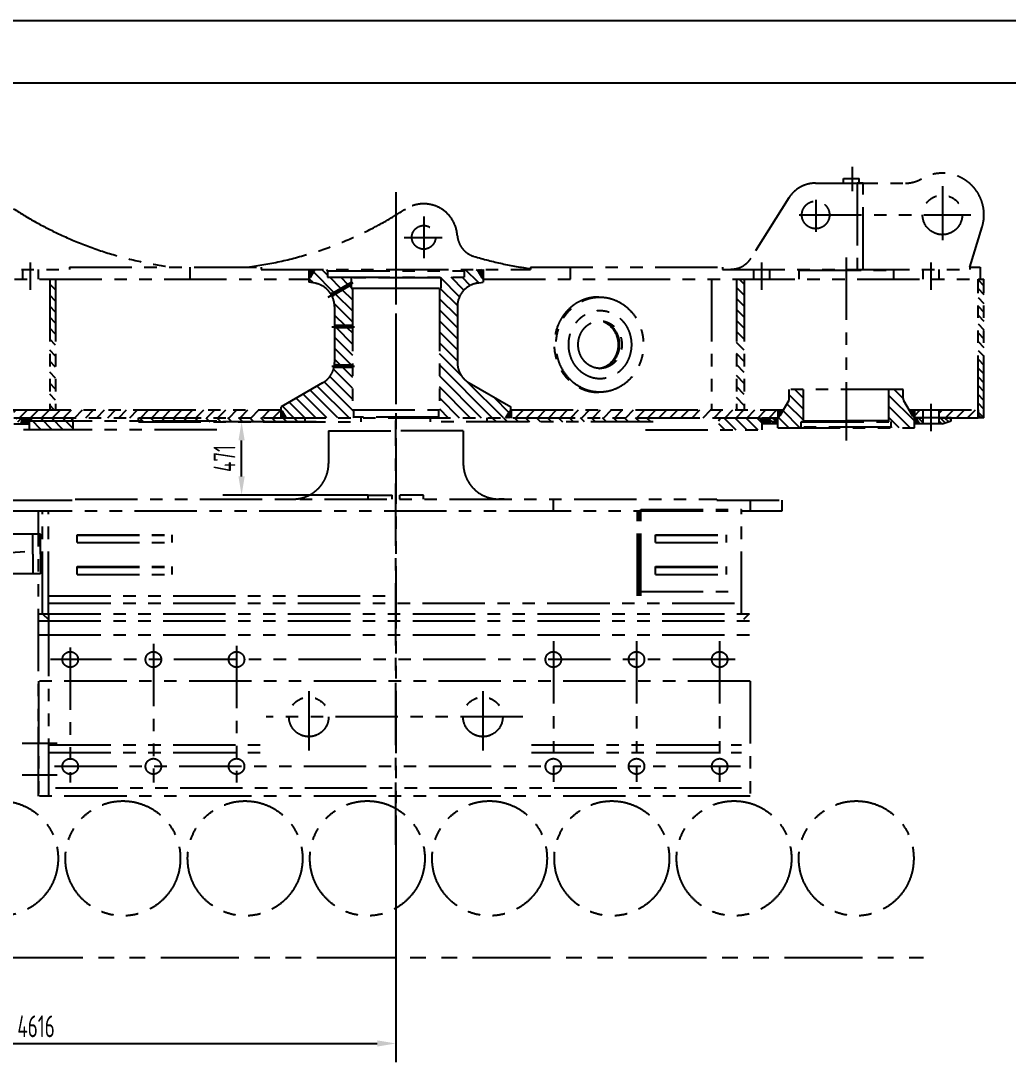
# Model space of a CAD drawing. Header units: millimetres. Extents: x 0 to 23760, y 0 to 16800.
# Drawn here: x 11467 to 17800, y 10119 to 16800 of the extents above; entities that cross this region are included whole.
import ezdxf

# ---------------------------------------------------------------- set-up
doc = ezdxf.new("R2010")
doc.units = ezdxf.units.MM
doc.header["$LTSCALE"] = 400
doc.linetypes.add('G', pattern=[2, 1.25, -0.25, 0.25, -0.25])
doc.linetypes.add('K', pattern=[2.5, 1.25, -0.25, 0.25, -0.25, 0.25, -0.25])
for name, color, linetype in [('01', 7, 'Continuous'), ('02', 1, 'Continuous'), ('05', 4, 'G'), ('07', 6, 'K'), ('08', 1, 'Continuous')]:
    doc.layers.add(name, color=color, linetype=linetype)
doc.styles.get("Standard").update_dxf_attribs({"font": 'isocp', "width": 0.707, "bigfont": 'intecad.shx'})
doc.dimstyles.new('INTE', dxfattribs={"dimscale": 40, "dimtxt": 3.5, "dimasz": 3, "dimexe": 3, "dimexo": 0, "dimgap": 1, "dimtad": 1, "dimdec": 0, "dimdsep": 46, "dimtxsty": 'Standard', "dimcen": 0, "dimclrd": 1, "dimclre": 1, "dimclrt": 3, "dimadec": 0, "dimazin": 0, "dimtfac": 1, "dimtdec": 0, "dimtmove": 0, "dimatfit": 0, "dimfxl": 3, "dimarcsym": 0})
pattern_1 = [(315, (9191.795, 7390.59), (35.35534, 35.35534), [])]
pattern_2 = [(315, (9207.75, 10696.265), (35.35534, 35.35534), [])]
pattern_3 = [(315, (9207.749, 6539.7027), (3.535534, 3.535534), []), (45, (9207.749, 6539.7027), (-3.535534, 3.535534), [])]

# ---------------------------------------------------------------- blocks, each defined once
blk = doc.blocks.new('*D94')
at = {"layer": '08', "color": 1, "lineweight": -2, "ltscale": 0.8}
for p, q in [((15956.4, 13149.2), (15358.9, 13149.2)), ((15478.9, 12798.4), (15478.9, 13029.2)), ((16291.9, 12678.4), (15358.9, 12678.4))]:
    blk.add_line(p, q, dxfattribs=at)
at = {"layer": '08', "color": 1, "ltscale": 0.8}
for points in [[(15458.9, 13029.2), (15498.9, 13029.2), (15478.9, 13149.2)], [(15458.9, 12798.4), (15498.9, 12798.4), (15478.9, 12678.4)]]:
    blk.add_solid(points, dxfattribs=at)
at = {"layer": 'Defpoints', "color": 0, "ltscale": 0.8}
for p in [(15478.9, 13149.2), (15956.4, 13149.2), (16291.9, 12678.4)]:
    blk.add_point(p, dxfattribs=at)
at = {"layer": '08', "color": 3, "ltscale": 0.8, "insert": (15368.9, 12913.8), "char_height": 140, "attachment_point": 5, "rotation": 90}
blk.add_mtext('471', dxfattribs=at)
blk = doc.blocks.new('*U25', base_point=(5329, 16091.6))
at = {"layer": '01', "ltscale": 0.5}
for p, q in [((5329, 16181.6), (5509, 16181.6)), ((6836.2, 16144), (6876.2, 16144)), ((6836.2, 16091.6), (6836.2, 16144)), ((6876.2, 16123.6), (6836.2, 16123.6)), ((6876.2, 16144), (6876.2, 16091.6)), ((7106.2, 16117.2), (7446.2, 16117.2)), ((7676.2, 16144), (7716.2, 16144)), ((7676.2, 16091.6), (7676.2, 16144)), ((7716.2, 16123.6), (7676.2, 16123.6)), ((7716.2, 16144), (7716.2, 16091.6)), ((8973.9, 16123.6), (8993.2, 16142.9)), ((9033.2, 16106.6), (9043.2, 16116.6)), ((6836.2, 16091.6), (6836.2, 16039.2)), ((6876.2, 16059.6), (6836.2, 16059.6)), ((6836.2, 16039.2), (6876.2, 16039.2)), ((6876.2, 16039.2), (6876.2, 16091.6)), ((7106.2, 16066), (7446.2, 16066)), ((7676.2, 16091.6), (7676.2, 16039.2)), ((7716.2, 16059.6), (7676.2, 16059.6)), ((7676.2, 16039.2), (7716.2, 16039.2)), ((7716.2, 16039.2), (7716.2, 16091.6)), ((8973.9, 16059.6), (8993.2, 16040.3)), ((9033.2, 16076.6), (9043.2, 16066.6)), ((5329, 16001.6), (5509, 16001.6))]:
    blk.add_line(p, q, dxfattribs=at)
at = {"layer": '01', "color": 7, "linetype": 'Continuous', "ltscale": 0.5}
for p, q in [((5509, 16181.6), (5509, 16001.6)), ((5509, 16181.6), (5559, 16181.6)), ((5559, 16181.6), (5559, 16001.6)), ((8993.2, 16181.6), (8993.2, 16123.6)), ((9043.2, 16181.6), (8993.2, 16181.6)), ((9223.2, 16181.6), (9043.2, 16181.6)), ((9043.2, 16181.6), (9043.2, 16001.6)), ((5559, 16123.6), (7106.2, 16123.6)), ((6686.2, 16123.6), (6686.2, 16059.6)), ((6876.2, 16155.6), (6876.2, 16027.6)), ((6876.2, 16155.6), (7676.2, 16155.6)), ((7106.2, 16123.6), (7106.2, 16059.6)), ((7236.2, 16123.6), (7236.2, 16059.6)), ((7316.2, 16123.6), (7316.2, 16059.6)), ((7446.2, 16123.6), (7446.2, 16059.6)), ((7446.2, 16123.6), (9013.2, 16123.6)), ((7676.2, 16155.6), (7676.2, 16027.6)), ((7866.2, 16123.6), (7866.2, 16059.6)), ((9013.2, 16123.6), (9013.2, 16059.6)), ((9013.2, 16116.6), (9043.2, 16116.6)), ((9033.2, 16116.6), (9033.2, 16066.6)), ((5559, 16059.6), (7106.2, 16059.6)), ((7446.2, 16059.6), (9013.2, 16059.6)), ((8993.2, 16059.6), (8993.2, 16001.6)), ((9013.2, 16066.6), (9043.2, 16066.6)), ((5509, 16001.6), (5559, 16001.6)), ((6876.2, 16027.6), (7676.2, 16027.6)), ((9043.2, 16001.6), (8993.2, 16001.6)), ((9223.2, 16001.6), (9043.2, 16001.6))]:
    blk.add_line(p, q, dxfattribs=at)
at = {"layer": '01', "ltscale": 0.5}
blk.add_arc((5329, 16091.6), 90, 90, 270, dxfattribs=at)
at = {"layer": '01', "color": 7, "linetype": 'Continuous', "ltscale": 0.5}
blk.add_arc((9223.2, 16091.6), 90, 270, 90, dxfattribs=at)
at = {"layer": '02', "ltscale": 0.5}
for p, q in [((6836.2, 16117.2), (6686.2, 16117.2)), ((7106.2, 16117.2), (6876.2, 16117.2)), ((7676.2, 16117.2), (7446.2, 16117.2)), ((7866.2, 16117.2), (7716.2, 16117.2)), ((6836.2, 16066), (6686.2, 16066)), ((7106.2, 16066), (6876.2, 16066)), ((7676.2, 16066), (7446.2, 16066)), ((7866.2, 16066), (7716.2, 16066))]:
    blk.add_line(p, q, dxfattribs=at)
at = {"layer": '02', "color": 1, "linetype": 'Continuous', "ltscale": 0.5}
for p, q in [((7106.2, 16123.6), (7236.2, 16123.6)), ((7316.2, 16123.6), (7446.2, 16123.6)), ((7106.2, 16059.6), (7236.2, 16059.6)), ((7316.2, 16059.6), (7446.2, 16059.6))]:
    blk.add_line(p, q, dxfattribs=at)
at = {"layer": '05', "color": 4, "linetype": 'G', "ltscale": 0.5}
for p, q in [((5329, 16286.9), (5329, 15906.7)), ((9223.2, 15954.6), (9223.2, 16216.3)), ((5161, 16091.6), (5573.1, 16091.6)), ((5559, 16091.6), (8993.2, 16091.6)), ((9423.5, 16091.6), (9043.4, 16091.6))]:
    blk.add_line(p, q, dxfattribs=at)
blk = doc.blocks.new('*D80')
at = {"layer": '08', "color": 1, "lineweight": -2}
for p, q in [((9256.4, 11540.2), (9256.4, 10119.4)), ((13872.8, 11304.3), (13872.8, 10119.4)), ((9376.4, 10239.4), (13752.8, 10239.4))]:
    blk.add_line(p, q, dxfattribs=at)
at = {"layer": '08', "color": 1}
for points in [[(9376.4, 10259.4), (9376.4, 10219.4), (9256.4, 10239.4)], [(13752.8, 10259.4), (13752.8, 10219.4), (13872.8, 10239.4)]]:
    blk.add_solid(points, dxfattribs=at)
at = {"layer": 'Defpoints', "color": 0}
for p in [(9256.4, 11540.2), (13872.8, 11304.3), (13872.8, 10239.4)]:
    blk.add_point(p, dxfattribs=at)
at = {"layer": '08', "color": 3, "insert": (11564.6, 10349.4), "char_height": 140, "attachment_point": 5}
blk.add_mtext('4616', dxfattribs=at)
blk = doc.blocks.new('*U100')
at = {"layer": '01'}
blk.add_lwpolyline([(584, 410), (25, 410)], dxfattribs=at)
at = {"layer": '02'}
blk.add_lwpolyline([(594, 420), (0, 420)], dxfattribs=at)
blk = doc.blocks.new('REWREWREW')
at = {"layer": '07', "linetype": 'K', "ltscale": 0.8}
h = blk.add_hatch(dxfattribs=at)
h.set_pattern_fill('_USER', color=6, scale=50, angle=315, style=0, pattern_type=0)
h.set_pattern_definition(pattern_1)
h.paths.add_polyline_path([(16181.7, 14042.8), (16181.7, 14073.3), (16178.7, 14076.3), (16030.8, 14076.3), (16030.8, 14117.6), (16025.3, 14127.1), (15948.9, 14127.1), (15918.9, 14075.1, -0.267949), (15910.2, 14070.1), (15910.2, 14045.1), (15949.3, 14038.2, -0.209626), (16050.9, 13970.5), (16063.1, 13975.7), (16063.7, 13974.6)])
h.paths.add_polyline_path([(16189.9, 14003.3), (16186.9, 14006.3), (16181.7, 14006.3), (16181.7, 14026.6), (16070.7, 13962.5), (16071.3, 13961.4), (16060.4, 13953.3, -0.110633), (16074.9, 13888.5), (16074.9, 13769.1), (16087.9, 13767.6), (16087.9, 13766.4), (16189.9, 13766.4)])
h.paths.add_polyline_path([(16189.9, 13752.4), (16087.9, 13752.4), (16087.9, 13751.1), (16074.9, 13749.6), (16074.9, 13530.1, -0.024481), (16074.2, 13515.2), (16087.9, 13513.6), (16087.9, 13512.4), (16189.9, 13512.4)])
h.paths.add_polyline_path([(16087.9, 13498.4), (16087.9, 13497.1), (16070.9, 13495.2, -0.206706), (15998.9, 13398.5), (15732.4, 13244.6), (15732.4, 13219.6, -0.267949), (15741.1, 13214.6), (15763.9, 13175.1), (16192.4, 13175.1), (16195.9, 13178.6), (16195.9, 13225.4), (16192.9, 13225.4), (16191.1, 13225.4, -0.414214), (16189.9, 13226.6), (16189.9, 13498.4)])
h.paths.add_polyline_path([(16747.9, 13226.6, -0.414214), (16746.7, 13225.4), (16741.9, 13225.4), (16741.9, 13178.6), (16745.4, 13175.1), (17174, 13175.1), (17196.8, 13214.6, -0.267949), (17205.4, 13219.6), (17205.4, 13244.6), (16938.9, 13398.5, -0.267949), (16862.9, 13530.1), (16862.9, 13888.5, -0.36397), (16988.5, 14038.2), (17027.7, 14045.1), (17027.7, 14070.1, -0.267949), (17019, 14075.1), (16989, 14127.1), (16912.6, 14127.1), (16907.1, 14117.6), (16907.1, 14076.3), (16759.2, 14076.3), (16756.2, 14073.3), (16756.2, 14006.3), (16750.9, 14006.3), (16747.9, 14003.3), (16747.9, 13784.4)])
h = blk.add_hatch(dxfattribs=at)
h.set_pattern_fill('_USER', color=6, scale=5, angle=45, style=0, double=1, pattern_type=0)
h.set_pattern_definition([(45, (8932.798, -145.75), (-3.5355339, 3.5355339), []), (135, (8932.798, -145.75), (-3.5355339, -3.5355339), [])])
h.paths.add_polyline_path([(15910.2, 14126.6), (15910.2, 14070.1, 0.267949), (15918.9, 14075.1), (15948.6, 14126.6)])
h.paths.add_polyline_path([(17019, 14075.1, 0.267949), (17027.7, 14070.1), (17027.7, 14126.6), (16989.3, 14126.6)])
h = blk.add_hatch(dxfattribs=at)
h.set_pattern_fill('_USER', color=6, scale=50, angle=315, style=0, pattern_type=0)
h.set_pattern_definition(pattern_2)
h.paths.add_polyline_path([(14285.9, 14064.1), (14247.9, 14064.1), (14247.9, 13225.1), (14285.9, 13225.1)])
h = blk.add_hatch(dxfattribs=at)
h.set_pattern_fill('_USER', color=6, scale=50, angle=315, style=0, pattern_type=0)
h.set_pattern_definition(pattern_2)
h.paths.add_polyline_path([(18653.4, 13225.1), (18703.4, 13225.1), (18703.4, 14064.1), (18653.4, 14064.1)])
h = blk.add_hatch(dxfattribs=at)
h.set_pattern_fill('_USER', color=6, scale=40, angle=315, style=0, pattern_type=0)
h.set_pattern_definition([(315, (9207.75, 10696.265), (28.28427, 28.28427), [])])
h.paths.add_polyline_path([(20202.9, 13194.1), (20221.9, 13175.1), (20240.9, 13175.1), (20240.9, 14064.1), (20202.9, 14064.1)])
h = blk.add_hatch(dxfattribs=at)
h.set_pattern_fill('_USER', color=6, scale=50, angle=315, style=0, pattern_type=0)
h.set_pattern_definition(pattern_1)
h.paths.add_polyline_path([(19082.9, 13356.1), (18991.8, 13356.1), (18991.8, 13298.3, -0.131652), (18988.5, 13285.8), (18932.1, 13188.1, -0.267949), (18920.8, 13181.6), (18918.9, 13181.6), (18918.9, 13175.1), (18919.2, 13175.1), (18919.2, 13111.1), (19066.2, 13111.1), (19069.2, 13114.1), (19069.2, 13149.1), (19081.3, 13149.1), (19082.9, 13155.1)])
h.paths.add_polyline_path([(19630.9, 13155.1), (19632.5, 13149.1), (19644.6, 13149.1), (19644.6, 13114.1), (19647.6, 13111.1), (19794.7, 13111.1), (19794.7, 13175.1), (19794.9, 13175.1), (19794.9, 13181.6), (19793.1, 13181.6, -0.267949), (19781.8, 13188.1), (19725.4, 13285.8, -0.131652), (19722.1, 13298.3), (19722.1, 13356.1), (19630.9, 13356.1)])
h = blk.add_hatch(dxfattribs=at)
h.set_pattern_fill('_USER', color=6, scale=50, angle=45, style=0, pattern_type=0)
h.set_pattern_definition([(45, (9191.795, 7390.59), (-35.35534, 35.35534), [])])
h.paths.add_polyline_path([(11337.9, 13225.1), (11337.9, 13207.1), (11337.9, 13175.1), (11692.9, 13175.1), (11692.9, 13225.1)])
h.paths.add_polyline_path([(12302.9, 13225.1), (12302.9, 13175.1), (12859.1, 13175.1, -0.017058), (12837.6, 13225.1)])
h.paths.add_polyline_path([(12837.6, 13225.1, 0.017058), (12859.1, 13175.1), (12987.3, 13175.1), (12987.3, 13225.1)])
h.paths.add_polyline_path([(13088.9, 13225.1), (13088.9, 13175.1), (13142.9, 13175.1), (13142.9, 13225.1)])
h.paths.add_polyline_path([(14018.9, 13225.1), (14018.9, 13175.1), (14302.7, 13175.1, 0.017058), (14324.3, 13225.1)])
h.paths.add_polyline_path([(14324.3, 13225.1, -0.017058), (14302.7, 13175.1), (15639.9, 13175.1, -0.014877), (15618, 13225.1)])
h.paths.add_polyline_path([(15730.7, 13175.1), (15730.7, 13225.1), (15618, 13225.1, 0.014877), (15639.9, 13175.1)])
h.paths.add_polyline_path([(17207.2, 13225.1), (17207.2, 13175.1), (17298, 13175.1, 0.014877), (17319.9, 13225.1)])
h.paths.add_polyline_path([(17319.9, 13225.1, -0.014877), (17298, 13175.1), (18918.9, 13175.1), (18918.9, 13225.1)])
h.paths.add_polyline_path([(19794.9, 13175.1), (19848.9, 13175.1), (19848.9, 13225.1), (19794.9, 13225.1)])
h.paths.add_polyline_path([(20202.9, 13175.1), (20202.9, 13225.1), (19950.5, 13225.1), (19950.5, 13175.1)])
h = blk.add_hatch(dxfattribs=at)
h.set_pattern_fill('_USER', color=6, scale=20, angle=45, style=0, pattern_type=0)
h.set_pattern_definition([(45, (9191.795, 7390.589), (-14.142136, 14.142136), [])])
h.paths.add_polyline_path([(12907.9, 13175.1), (12907.9, 13156.1), (12964.9, 13137.1), (12987.3, 13137.1), (12987.3, 13175.1)])
h.paths.add_polyline_path([(13088.9, 13175.1), (13088.9, 13137.1), (13111.5, 13137.1), (13133.4, 13175.1)])
h.paths.add_polyline_path([(14074.9, 13175.1), (14028.4, 13175.1), (14050.4, 13137.1), (14064.8, 13137.1)])
h = blk.add_hatch(dxfattribs=at)
h.set_pattern_fill('_USER', color=6, scale=5, angle=315, style=0, double=1, pattern_type=0)
h.set_pattern_definition(pattern_3)
h.paths.add_polyline_path([(14119.4, 13137.1), (14119.4, 13153.1), (14132.4, 13175.1), (14074.9, 13175.1), (14064.8, 13137.1)])
h = blk.add_hatch(dxfattribs=at)
h.set_pattern_fill('_USER', color=6, scale=50, angle=315, style=0, pattern_type=0)
h.set_pattern_definition(pattern_1)
h.paths.add_polyline_path([(14132.4, 13175.1), (14119.4, 13153.1), (14119.4, 13098.4), (14261.2, 13098.4, 0.027332), (14302.7, 13175.1)])
h.paths.add_polyline_path([(14398.9, 13098.4), (14398.9, 13153.1), (14385.9, 13175.1), (14302.7, 13175.1, -0.027332), (14261.2, 13098.4)])
h.paths.add_polyline_path([(18818.4, 13098.4), (18818.4, 13153.1), (18805.4, 13175.1), (18551.9, 13175.1), (18538.9, 13153.1), (18538.9, 13098.4)])
h = blk.add_hatch(dxfattribs=at)
h.set_pattern_fill('_USER', color=6, scale=50, angle=315, style=0, pattern_type=0)
h.set_pattern_definition(pattern_1)
h.paths.add_polyline_path([(15639.9, 13175.1, 0.00787), (15652.6, 13149.2), (15884.9, 13149.2), (15884.9, 13175.1)])
h.paths.add_polyline_path([(15652.6, 13149.2, -0.00787), (15639.9, 13175.1), (14817.9, 13175.1), (14817.9, 13149.2)])
h.paths.add_polyline_path([(17285.2, 13149.2, 0.00787), (17298, 13175.1), (17052.9, 13175.1), (17052.9, 13149.2)])
h.paths.add_polyline_path([(18119.9, 13149.2), (18119.9, 13175.1), (17298, 13175.1, -0.00787), (17285.2, 13149.2)])
h = blk.add_hatch(dxfattribs=at)
h.set_pattern_fill('_USER', color=6, scale=5, angle=315, style=0, double=1, pattern_type=0)
h.set_pattern_definition(pattern_3)
h.paths.add_polyline_path([(15741.1, 13214.6, 0.267949), (15732.4, 13219.6), (15732.4, 13225.1), (15730.7, 13225.1), (15730.7, 13175.1), (15763.9, 13175.1)])
h.paths.add_polyline_path([(17174, 13175.1), (17207.2, 13175.1), (17207.2, 13225.1), (17205.4, 13225.1), (17205.4, 13219.6, 0.267949), (17196.8, 13214.6)])
h = blk.add_hatch(dxfattribs=at)
h.set_pattern_fill('_USER', color=6, scale=5, angle=315, style=0, double=1, pattern_type=0)
h.set_pattern_definition([(225, (23730.1343, 6539.7027), (-3.535534, 3.535534), []), (135, (23730.1343, 6539.7027), (3.535534, 3.535534), [])])
h.paths.add_polyline_path([(18818.4, 13137.1), (18818.4, 13153.1), (18805.4, 13175.1), (18862.9, 13175.1), (18873.1, 13137.1)])
h = blk.add_hatch(dxfattribs=at)
h.set_pattern_fill('_USER', color=6, scale=20, angle=45, style=0, pattern_type=0)
h.set_pattern_definition([(135, (23746.088, 7390.589), (14.142136, 14.142136), [])])
h.paths.add_polyline_path([(20029.9, 13175.1), (20029.9, 13156.1), (19972.9, 13137.1), (19950.5, 13137.1), (19950.5, 13175.1)])
h.paths.add_polyline_path([(19848.9, 13175.1), (19848.9, 13137.1), (19826.4, 13137.1), (19804.4, 13175.1)])
h.paths.add_polyline_path([(18862.9, 13175.1), (18909.4, 13175.1), (18887.5, 13137.1), (18873.1, 13137.1)])
h = blk.add_hatch(dxfattribs=at)
h.set_pattern_fill('_USER', color=6, scale=5, angle=315, style=0, double=1, pattern_type=0)
h.set_pattern_definition([(225, (23730.1343, 10696.2655), (-3.535534, 3.535534), []), (135, (23730.1343, 10696.2655), (3.535534, 3.535534), [])])
h.paths.add_polyline_path([(19826.4, 13137.1), (19794.7, 13137.1), (19794.7, 13175.1), (19804.4, 13175.1)])
h.paths.add_polyline_path([(18909.4, 13175.1), (18919.2, 13175.1), (18919.2, 13137.1), (18887.5, 13137.1)])
h = blk.add_hatch(dxfattribs=at)
h.set_pattern_fill('_USER', color=6, scale=5, angle=45, style=0, double=1, pattern_type=0)
h.set_pattern_definition([(135, (23730.1343, 10696.2655), (3.535534, 3.535534), []), (45, (23730.1343, 10696.2655), (3.535534, -3.535534), [])])
h.paths.add_polyline_path([(18918.9, 13225.1), (18953.4, 13225.1), (18932.1, 13188.1, -0.267949), (18920.8, 13181.6), (18918.9, 13181.6)])
h.paths.add_polyline_path([(19794.9, 13181.6), (19793.1, 13181.6, -0.267949), (19781.8, 13188.1), (19760.5, 13225.1), (19794.9, 13225.1)])
h = blk.add_hatch(dxfattribs=at)
h.set_pattern_fill('_USER', color=6, scale=5, angle=315, style=0, double=1, pattern_type=0)
h.set_pattern_definition([(315, (9191.7947, 7390.5886), (3.535534, 3.535534), []), (45, (9191.7947, 7390.5886), (-3.535534, 3.535534), [])])
h.paths.add_polyline_path([(20221.9, 13175.1), (20202.9, 13194.1), (20202.9, 13175.1)])
at = {"layer": '05', "color": 4, "linetype": 'G', "ltscale": 0.8}
for p, q in [((16468.9, 14324.9), (16468.9, 12810.6)), ((16468.9, 10434.3), (16468.9, 13156.9)), ((14072.1, 11087.6), (14296.6, 11087.6)), ((14072.1, 10884.6), (14296.6, 10884.6))]:
    blk.add_line(p, q, dxfattribs=at)
at = {"layer": '07', "color": 6, "linetype": 'K', "ltscale": 0.8}
for p, q in [((19396.3, 14784.1), (19396.3, 14628.3)), ((19338.9, 14680.1), (19338.9, 14710.8)), ((19338.9, 14710.8), (19440.9, 14710.8)), ((19440.9, 14680.1), (19440.9, 14710.8)), ((19160.9, 14680.1), (19737.2, 14680.1)), ((19427.9, 14680.1), (19427.9, 14126.6)), ((19465.9, 14680.1), (19427.9, 14680.1)), ((19465.9, 14126.6), (19465.9, 14680.1)), ((19974.1, 14661.4), (19974.1, 14314.2)), ((16468.9, 14622.6), (16468.9, 10028.4)), ((18989, 14585.1), (18746.7, 14199.2)), ((19161.3, 14572.5), (19161.3, 14367.7)), ((16646.9, 14467), (16646.9, 14198.1)), ((19055.6, 14476.4), (20156.1, 14476.4)), ((20150.2, 14140.1), (20229.3, 14399.1)), ((16765.4, 14330.1), (16520.8, 14330.1)), ((14123.7, 14171.4), (14123.7, 13996.7)), ((18814.1, 14171.4), (18814.1, 13996.7)), ((19356.9, 14202.7), (19356.9, 13028.4)), ((19899.7, 14171.4), (19899.7, 13996.7)), ((12787.2, 14127.1), (14374.7, 14127.1)), ((14072.9, 14127.1), (14072.9, 14064.1)), ((14174.5, 14127.1), (14174.5, 14064.1)), ((14374.7, 14140.1), (15605.4, 14140.1)), ((14374.7, 14140.1), (14374.7, 14127.1)), ((15147.9, 14140.1), (15147.9, 14064.1)), ((15605.4, 14140.1), (15605.4, 14127.1)), ((15605.4, 14127.1), (17332.4, 14127.1)), ((15910.2, 14126.6), (15910.2, 14045.1)), ((15948.6, 14126.6), (15918.9, 14075.1)), ((16030.8, 14117.6), (16025.3, 14127.1)), ((16030.8, 14117.6), (16030.8, 14076.3)), ((16030.8, 14117.6), (16907.1, 14117.6)), ((16907.1, 14117.6), (16912.6, 14127.1)), ((16907.1, 14117.6), (16907.1, 14076.3)), ((16989.3, 14126.6), (17019, 14075.1)), ((17027.7, 14126.6), (17027.7, 14045.1)), ((17332.4, 14140.1), (18563.2, 14140.1)), ((17332.4, 14140.1), (17332.4, 14127.1)), ((17585.9, 14140.1), (17585.9, 14064.1)), ((18563.2, 14140.1), (18563.2, 14127.1)), ((18563.2, 14127.1), (20150.7, 14127.1)), ((18617.9, 14128.1), (18617.9, 14126.6)), ((18763.3, 14127.1), (18763.3, 14064.1)), ((18864.9, 14127.1), (18864.9, 14064.1)), ((19046.4, 14127.1), (19052.4, 14121.1)), ((19052.4, 14121.1), (19661.4, 14121.1)), ((19052.4, 14121.1), (19052.4, 14064.6)), ((19667.4, 14127.1), (19661.4, 14121.1)), ((19661.4, 14121.1), (19661.4, 14064.6)), ((19848.9, 14127.1), (19848.9, 14064.1)), ((19950.5, 14127.1), (19950.5, 14064.1)), ((20150.2, 14140.1), (20215.9, 14140.1)), ((20150.7, 14140.1), (20150.7, 14127.1)), ((20215.9, 14140.1), (20215.9, 14064.1)), ((12582.9, 14064.1), (15910.2, 14064.1)), ((14247.9, 14064.1), (14247.9, 13225.1)), ((14285.9, 14064.1), (14285.9, 13225.1)), ((15949.3, 14038.2), (15910.2, 14045.1)), ((16030.8, 14076.3), (16907.1, 14076.3)), ((16034.1, 13949.5), (16195.3, 14042.5)), ((16181.7, 14042.8), (16063.7, 13974.6)), ((16181.7, 14073.3), (16178.7, 14076.3)), ((16181.7, 14073.3), (16181.7, 14006.3)), ((16756.2, 14073.3), (16181.7, 14073.3)), ((16756.2, 14073.3), (16759.2, 14076.3)), ((16756.2, 14073.3), (16756.2, 14006.3)), ((16988.5, 14038.2), (17027.7, 14045.1)), ((17027.7, 14064.1), (20215.9, 14064.1)), ((18492.9, 14064.1), (18492.9, 13225.1)), ((18653.4, 14064.1), (18653.4, 13225.1)), ((18703.4, 14064.1), (18703.4, 13225.1)), ((20202.9, 13175.1), (20202.9, 14064.1)), ((20202.9, 14064.1), (20240.9, 14064.1)), ((20240.9, 13175.1), (20240.9, 14064.1)), ((16050.9, 13970.5), (16063.1, 13975.7)), ((16051.6, 13969.4), (16063.7, 13974.6)), ((16060.1, 13954.7), (16070.7, 13962.5)), ((16067.2, 13968.6), (16063.1, 13975.7)), ((16067.2, 13968.6), (16071.3, 13961.4)), ((16181.7, 14026.6), (16070.7, 13962.5)), ((16181.7, 14006.3), (16756.2, 14006.3)), ((16189.9, 14003.3), (16186.9, 14006.3)), ((16189.9, 14003.3), (16189.9, 13226.6)), ((16747.9, 14003.3), (16189.9, 14003.3)), ((16747.9, 14003.3), (16750.9, 14006.3)), ((16747.9, 14003.3), (16747.9, 13226.6)), ((16060.7, 13953.6), (16071.3, 13961.4)), ((16074.9, 13888.5), (16074.9, 13530.1)), ((16862.9, 13888.5), (16862.9, 13530.1)), ((16087.9, 13766.4), (16074.9, 13767.9)), ((16087.9, 13767.6), (16075.1, 13769.1)), ((16087.9, 13767.6), (16087.9, 13751.1)), ((16189.9, 13766.4), (16087.9, 13766.4)), ((16057.6, 13759.4), (16204, 13759.4)), ((16087.9, 13752.4), (16074.9, 13750.9)), ((16087.9, 13751.1), (16075.1, 13749.6)), ((16189.9, 13752.4), (16087.9, 13752.4)), ((16057.6, 13505.4), (16204, 13505.4)), ((16087.9, 13497.1), (16070.9, 13495.2)), ((16087.9, 13498.4), (16071.2, 13496.5)), ((16087.9, 13512.4), (16074.1, 13514)), ((16087.9, 13513.6), (16074.2, 13515.2)), ((16087.9, 13513.6), (16087.9, 13497.1)), ((16189.9, 13512.4), (16087.9, 13512.4)), ((16189.9, 13498.4), (16087.9, 13498.4)), ((15998.9, 13398.5), (15732.4, 13244.6)), ((16938.9, 13398.5), (17205.4, 13244.6)), ((19722.1, 13356.1), (18991.8, 13356.1)), ((18991.8, 13298.3), (18991.8, 13356.1)), ((19082.9, 13155.1), (19082.9, 13356.1)), ((19630.9, 13155.1), (19630.9, 13356.1)), ((19722.1, 13298.3), (19722.1, 13356.1)), ((15732.4, 13219.6), (15732.4, 13244.6)), ((17205.4, 13219.6), (17205.4, 13244.6)), ((18988.5, 13285.8), (18932.1, 13188.1)), ((19725.4, 13285.8), (19781.8, 13188.1)), ((19899.7, 13264.5), (19899.7, 13089.8)), ((13984.5, 13225.1), (15732.4, 13225.1)), ((14018.7, 13175.1), (18919.2, 13175.1)), ((14018.7, 13175.1), (14277.2, 13175.1)), ((14064.8, 13137.1), (14074.9, 13175.1)), ((14132.4, 13175.1), (14119.4, 13153.1)), ((14385.9, 13175.1), (14398.9, 13153.1)), ((14817.9, 13149.2), (14817.9, 13175.1)), ((15730.7, 13225.1), (15730.7, 13175.1)), ((15763.9, 13175.1), (15741.1, 13214.6)), ((15884.9, 13175.1), (15884.9, 13149.2)), ((16191.1, 13225.4), (16746.7, 13225.4)), ((16195.9, 13178.1), (16192.9, 13175.1)), ((16195.9, 13225.4), (16195.9, 13178.1)), ((16741.9, 13178.1), (16195.9, 13178.1)), ((16246.5, 13149.2), (16246.5, 13175.1)), ((16691.3, 13149.2), (16691.3, 13175.1)), ((16741.9, 13225.4), (16741.9, 13178.1)), ((16741.9, 13178.1), (16744.9, 13175.1)), ((17052.9, 13175.1), (17052.9, 13149.2)), ((17174, 13175.1), (17196.8, 13214.6)), ((17205.4, 13225.1), (18953.4, 13225.1)), ((17207.2, 13225.1), (17207.2, 13175.1)), ((18551.9, 13175.1), (18538.9, 13153.1)), ((18551.9, 13175.1), (18805.4, 13175.1)), ((18805.4, 13175.1), (18818.4, 13153.1)), ((18873.1, 13137.1), (18862.9, 13175.1)), ((18887.5, 13137.1), (18909.4, 13175.1)), ((18918.9, 13225.1), (18918.9, 13175.1)), ((18918.9, 13225.1), (18918.9, 13175.1)), ((18920.8, 13181.6), (18918.9, 13181.6)), ((18919.2, 13111.1), (18919.2, 13175.1)), ((19760.5, 13225.1), (20202.9, 13225.1)), ((19793.1, 13181.6), (19794.9, 13181.6)), ((19794.7, 13111.1), (19794.7, 13175.1)), ((20029.9, 13175.1), (19794.7, 13175.1)), ((19794.7, 13175.1), (19848.9, 13175.1)), ((19794.9, 13225.1), (19794.9, 13175.1)), ((19794.9, 13225.1), (19794.9, 13175.1)), ((19794.9, 13225.1), (19794.9, 13175.1)), ((19826.4, 13137.1), (19804.4, 13175.1)), ((19848.9, 13225.1), (19848.9, 13137.1)), ((19950.5, 13225.1), (19950.5, 13137.1)), ((19950.5, 13175.1), (20202.9, 13175.1)), ((20029.9, 13156.1), (20029.9, 13175.1)), ((20202.9, 13225.1), (20202.9, 13175.1)), ((20202.9, 13194.1), (20221.9, 13175.1)), ((20240.9, 13175.1), (20202.9, 13175.1)), ((14018.7, 13137.1), (14064.8, 13137.1)), ((14064.8, 13137.1), (14119.4, 13137.1)), ((14134.3, 13098.4), (14080.9, 13098.4)), ((15319.5, 13153.4), (14119.4, 13153.4)), ((14119.4, 13098.4), (14119.4, 13153.1)), ((15319.5, 13098.4), (14119.4, 13098.4)), ((14398.9, 13098.4), (14398.9, 13153.1)), ((14817.9, 13149.2), (16246.5, 13149.2)), ((18119.9, 13149.2), (16691.3, 13149.2)), ((18069.2, 13098.4), (18818.4, 13098.4)), ((18818.4, 13098.4), (18818.4, 13153.1)), ((18873.1, 13137.1), (18818.4, 13137.1)), ((18919.2, 13137.1), (18873.1, 13137.1)), ((18919.2, 13111.1), (19794.7, 13111.1)), ((19069.2, 13114.1), (19066.2, 13111.1)), ((19069.2, 13114.1), (19069.2, 13147.9)), ((19644.6, 13114.1), (19069.2, 13114.1)), ((19070.4, 13149.1), (19643.2, 13149.1)), ((19081.3, 13149.1), (19082.9, 13155.1)), ((19082.9, 13155.1), (19356.9, 13155.1)), ((19630.9, 13155.1), (19356.9, 13155.1)), ((19632.5, 13149.1), (19630.9, 13155.1)), ((19644.6, 13114.1), (19644.6, 13147.9)), ((19644.6, 13114.1), (19647.6, 13111.1)), ((19972.9, 13137.1), (19794.7, 13137.1)), ((19972.9, 13137.1), (20029.9, 13156.1)), ((16036.9, 13091.1), (16468.9, 13091.1)), ((16036.9, 13091.1), (16036.9, 12882.1)), ((16900.9, 13091.1), (16468.9, 13091.1)), ((16900.9, 13091.1), (16900.9, 12882.1)), ((13992.4, 12646.6), (14411.5, 12646.6)), ((14411.5, 12653.1), (18526.3, 12653.1)), ((14411.5, 12653.1), (18039.9, 12653.1)), ((15773.8, 12653.1), (15807.9, 12653.1)), ((16291.9, 12678.4), (16443.9, 12678.4)), ((16291.9, 12653.1), (16291.9, 12678.4)), ((16443.9, 12653.1), (16443.9, 12678.4)), ((16645.9, 12678.4), (16493.9, 12678.4)), ((16493.9, 12653.1), (16493.9, 12678.4)), ((16645.9, 12653.1), (16645.9, 12678.4)), ((17164.1, 12653.1), (17129.9, 12653.1)), ((17479.9, 12577.1), (17479.9, 12653.1)), ((18526.3, 12646.6), (18526.3, 12653.1)), ((18526.3, 12646.6), (18945.4, 12646.6)), ((18742.4, 12577.1), (18742.4, 12646.6)), ((18945.4, 12577.1), (18945.4, 12646.6)), ((13992.4, 12577.1), (18039.9, 12577.1)), ((14176.6, 10748.3), (14176.6, 12577.1)), ((14202.9, 11916.9), (14202.9, 12577.1)), ((14239.9, 11916.9), (14239.9, 12577.1)), ((18018.9, 12032.6), (18018.9, 12577.1)), ((18028.9, 12032.6), (18028.9, 12577.1)), ((18039.9, 12032.6), (18039.9, 12586.5)), ((18039.9, 12586.5), (18684.9, 12586.5)), ((18039.9, 12577.1), (18684.9, 12577.1)), ((18684.9, 11916.9), (18684.9, 12586.5)), ((18684.9, 12577.1), (18945.4, 12577.1)), ((14423.9, 12424.2), (15033.9, 12424.2)), ((14423.9, 12374.2), (14423.9, 12424.2)), ((14423.9, 12421.2), (15033.9, 12421.2)), ((14423.9, 12374.2), (15033.9, 12374.2)), ((15033.9, 12374.2), (15033.9, 12424.2)), ((18132.9, 12424.2), (18589.9, 12424.2)), ((18132.9, 12374.2), (18132.9, 12424.2)), ((18132.9, 12421.2), (18589.9, 12421.2)), ((18132.9, 12374.2), (18589.9, 12374.2)), ((18589.9, 12374.2), (18589.9, 12424.2)), ((14423.9, 12220), (15033.9, 12220)), ((14423.9, 12170), (14423.9, 12220)), ((14423.9, 12217), (15033.9, 12217)), ((14423.9, 12170), (15033.9, 12170)), ((15033.9, 12170), (15033.9, 12220)), ((18132.9, 12220), (18589.9, 12220)), ((18132.9, 12170), (18132.9, 12220)), ((18132.9, 12217), (18589.9, 12217)), ((18132.9, 12170), (18589.9, 12170)), ((18589.9, 12170), (18589.9, 12220)), ((14239.9, 12032.6), (16462.4, 12032.6)), ((18039.9, 12060.5), (18684.9, 12060.5)), ((14239.9, 11985.1), (18684.9, 11985.1)), ((14176.6, 11916.9), (18741.9, 11916.9)), ((14202.9, 11916.9), (14239.9, 11879.9)), ((14239.9, 11916.9), (14239.9, 10748.1)), ((18735, 11916.9), (18697.9, 11879.9)), ((14176.6, 11871.9), (18741.9, 11871.9)), ((14176.6, 11783), (18741.9, 11783)), ((14379.8, 11701.5), (14379.8, 10834.3)), ((14913.2, 11724.3), (14913.2, 10834.3)), ((15446.6, 11711), (15446.6, 10834.3)), ((17478.6, 11740.9), (17478.6, 10839.7)), ((18012, 11740.9), (18012, 10839.7)), ((18545.4, 11740.9), (18545.4, 10839.7)), ((18644.4, 11624.2), (14253, 11624.2)), ((18741.9, 11484.9), (14176.6, 11484.9)), ((18741.9, 11484.7), (14176.6, 11484.7)), ((14176.6, 11484.7), (14176.6, 10748.1)), ((18741.9, 11484.7), (18741.9, 10748.1)), ((18741.9, 11484.7), (18741.9, 10748.1)), ((15909.9, 11420.1), (15909.9, 11041.2)), ((15909.9, 11420.1), (15909.9, 11041.4)), ((17026.9, 11420.1), (17026.9, 11041.2)), ((17026.9, 11420.1), (17026.9, 11041.4)), ((17282.1, 11256.1), (15637, 11256.1)), ((17282.1, 11255.9), (15637, 11255.9)), ((14175.9, 10792.6), (14175.9, 11198.4)), ((14175.9, 11198.4), (14176.6, 11198.4)), ((14175.9, 11043.3), (14176.6, 11043.3)), ((14239.9, 11077.1), (15598.9, 11077.1)), ((14239.9, 11027.1), (15598.9, 11027.1)), ((17338.9, 11077.1), (18684.9, 11077.1)), ((17338.9, 11027.1), (18684.9, 11027.1)), ((18679, 10938.4), (14253, 10938.4)), ((14175.9, 10792.6), (14176.6, 10792.6)), ((18684.9, 10798.1), (14239.9, 10798.1)), ((18741.9, 10748.1), (14176.6, 10748.1))]:
    blk.add_line(p, q, dxfattribs=at)
for centre, radius in [((19161.3, 14476.4), 88.5), ((19974.1, 14476.4), 127), ((16646.9, 14332.5), 76), ((14379.8, 11624.2), 50), ((14913.2, 11624.2), 50), ((15446.6, 11624.2), 50), ((17478.6, 11624.2), 50), ((18012, 11624.2), 50), ((18545.4, 11624.2), 50), ((15909.9, 11256.1), 127), ((15909.9, 11255.9), 127), ((17026.9, 11256.1), 127), ((17026.9, 11255.9), 127), ((14379.8, 10938.4), 50), ((14913.2, 10938.4), 50), ((15446.5, 10938.4), 50), ((17478.6, 10938.4), 50), ((18012, 10938.4), 50), ((18545.4, 10938.4), 50), ((13933.5, 10348.2), 368.5), ((14717.5, 10348.2), 368.5), ((15501.5, 10348.2), 368.5), ((16285.5, 10348.4), 368.5), ((17069.5, 10348.4), 368.5), ((17853.5, 10348.2), 368.5), ((18637.5, 10348.4), 368.5), ((19421.5, 10348.2), 368.5)]:
    blk.add_circle(centre, radius, dxfattribs=at)
for centre, radius, start, end in [((19737.2, 14883.1), 203, 270, 300.25065), ((19973.9, 14477.1), 267, 343.01169, 120.25065), ((19160.9, 14477.1), 203, 90, 147.86206), ((15345.9, 16559.6), 2438, 236.9651, 244.72663), ((15204.8, 16559.6), 2438, 296.74858, 302.91395), ((16646.9, 14331.6), 216, 3.72142, 123.79597), ((15204.8, 16559.6), 2438, 277.06288, 296.74858), ((15345.9, 16559.6), 2438, 244.72663, 262.93712), ((17014.2, 14355.5), 152, 183.72142, 253.4342), ((17665.9, 16546.6), 2438, 253.4342, 262.13772), ((18617.9, 14280.1), 152, 270, 327.86206), ((15910.2, 14080.1), 10, 270, 330), ((15922.9, 13888.5), 152, 0, 80), ((17014.9, 13888.5), 152, 100, 180), ((17027.7, 14080.1), 10, 210, 270), ((15922.9, 13530.1), 152, 300, 0), ((17014.9, 13530.1), 152, 180, 240), ((18966.8, 13298.3), 25, 330, 0), ((19747.1, 13298.3), 25, 180, 210), ((15732.4, 13209.6), 10, 30, 90), ((16191.1, 13226.6), 1.2, 180, 270), ((16746.7, 13226.6), 1.2, 270, 0), ((17205.4, 13209.6), 10, 90, 150), ((18920.8, 13194.6), 13, 270, 330), ((19793.1, 13194.6), 13, 210, 270), ((19070.4, 13147.9), 1.2, 90, 180), ((19643.4, 13147.9), 1.2, 0, 90), ((15807.9, 12882.1), 229, 270, 0), ((17129.9, 12882.1), 229, 180, 270)]:
    blk.add_arc(centre, radius, start, end, dxfattribs=at)
for centre, major_axis, start_param, end_param in [((17764, 13644.1), (0, -305), 3.119642, 6.305136), ((17756.5, 13644.1), (0, -152.5), 0.07725, 3.064342), ((17764, 13644.1), (0, -152.5), 0.05029, 3.091302)]:
    blk.add_ellipse(centre, major_axis=major_axis, ratio=0.918039, start_param=start_param, end_param=end_param, dxfattribs=at)
for centre, major_axis in [((17776.3, 13644.1), (0, -305)), ((17778.1, 13644.1), (0, -219)), ((17778.1, 13644.1), (0, -152.5))]:
    blk.add_ellipse(centre, major_axis=major_axis, ratio=0.918039, dxfattribs=at)
at = {"layer": '08', "ltscale": 0.8}
dim = blk.add_linear_dim(base=(15478.9, 13149.2), p1=(16291.9, 12678.4), p2=(15956.4, 13149.2), angle=90, dimstyle='INTE', dxfattribs=at)
dim.commit()
dim.dimension.update_dxf_attribs({"geometry": '*D94', "text_midpoint": (15368.9, 12913.8)})

msp = doc.modelspace()

# ---------------------------------------------------------------- linework, layer by layer
at = {"layer": '01', "color": 7, "linetype": 'Continuous'}
for p, q in [((11593.2, 13506.5), (11393.2, 13506.5)), ((11543.2, 13379.5), (11543.2, 13506.5)), ((11593.2, 13379.5), (11593.2, 13506.5)), ((11543.2, 13379.5), (11543.2, 13252.5)), ((11593.2, 13379.5), (11593.2, 13252.5)), ((11593.2, 13252.5), (11393.2, 13252.5))]:
    msp.add_line(p, q, dxfattribs=at)
at = {"layer": '07', "color": 6, "linetype": 'K'}
msp.add_line((4364.9, 10791.5), (17255.9, 10791.5), dxfattribs=at)

# ---------------------------------------------------------------- block references
at = {"layer": '01', "rotation": 4.108119928947642}
msp.add_blockref('*U25', (7409.1, 13100.5), dxfattribs=at)
at = {"layer": '05', "xscale": 40, "yscale": 40, "zscale": 40}
msp.add_blockref('*U100', (0, 0), dxfattribs=at)
at = {"layer": '07'}
msp.add_blockref('REWREWREW', (-2596.1, 1078.5), dxfattribs=at)

# ---------------------------------------------------------------- dimensions: what is measured, and where the dimension line sits
at = {"layer": '08'}
dim = msp.add_linear_dim(base=(13872.8, 10239.4), p1=(9256.4, 11540.2), p2=(13872.8, 11304.3), dimstyle='INTE', dxfattribs=at)
dim.commit()
dim.dimension.update_dxf_attribs({"geometry": '*D80', "text_midpoint": (11564.6, 10349.4)})

doc.saveas('drawing.dxf')
